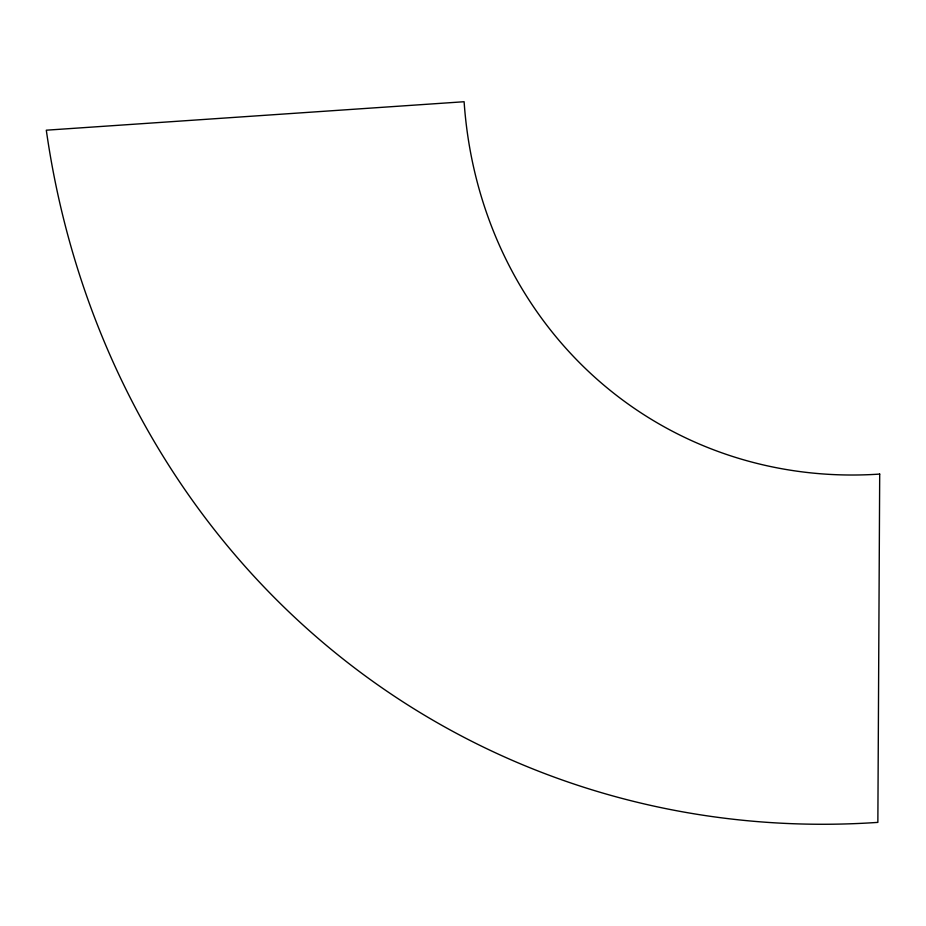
<?xml version="1.0" encoding="UTF-8"?>
<svg xmlns="http://www.w3.org/2000/svg" width="926" height="926" viewBox="0 0 926 926"><rect width="100%" height="100%" fill="white"/><g stroke="black" fill="none" stroke-linecap="round" stroke-linejoin="round"><path stroke-width="1.39" d="M879.7 474.077L877.86 822.381A900.13 827.705 -61.3 0 1 46.3 130.196L464.111 101.733A443.415 409.304 -58.6 0 0 879.7 474.077"/></g></svg>
